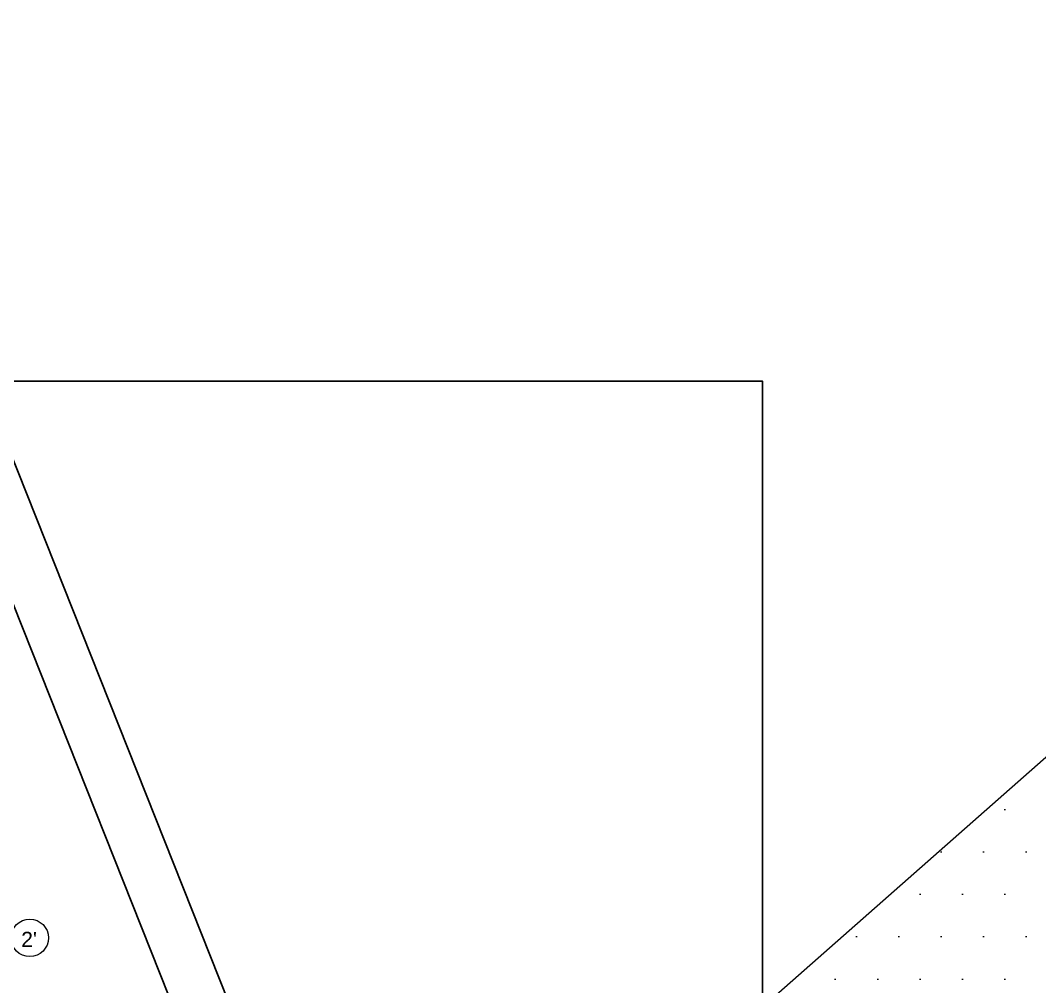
# Model space of a CAD drawing. Header units: metres. Extents: x -466 to 1322, y -1072 to 50.
# Drawn here: x 60.75 to 98.94, y -184.27 to -148.07 of the extents above; entities that cross this region are included whole.
import ezdxf

# ---------------------------------------------------------------- set-up
doc = ezdxf.new("R2010")
doc.units = ezdxf.units.M
doc.layers.add('A - TXT 100 -1', color=2, linetype='Continuous', lineweight=0)
doc.layers.add('SITE-RIO', color=141, linetype='Continuous', lineweight=0)
doc.layers.add('AKU_Poligono', color=1, linetype='Continuous')
doc.styles.add('Style-Arial', font='arial.ttf')

msp = doc.modelspace()

# ---------------------------------------------------------------- hatches: boundary and pattern name
at = {"layer": 'SITE-RIO', "transparency": 33554687}
h = msp.add_hatch(dxfattribs=at)
h.set_pattern_fill('DOTS', color=256)
h.set_pattern_definition([(0, (0, 258.928), (0.79375, 1.5875), [0, -1.5875])])
h.paths.add_polyline_path([(73.784, -198.034), (81.63, -217.792), (142.272, -164.352), (129.042, -149.338)])

# ---------------------------------------------------------------- linework, layer by layer
msp.add_lwpolyline([(-3.086, -161.589), (88.557, -161.589), (88.557, -223.859), (-3.086, -223.859)], close=True)
at = {"layer": 'A - TXT 100 -1'}
msp.add_circle((61.105, -182.441), 0.701, dxfattribs=at)
at = {"layer": 'AKU_Poligono'}
for points in [[(33.393, -101.751), (94.081, -254.56), (179.926, -238.703)], [(35.568, -101.807), (95.343, -252.32), (179.595, -236.73)]]:
    msp.add_lwpolyline(points, dxfattribs=at)
at = {"layer": 'SITE-RIO'}
msp.add_line((73.784, -198.034), (129.042, -149.338), dxfattribs=at)

# ---------------------------------------------------------------- texts
at = {"layer": 'A - TXT 100 -1', "style": 'Style-Arial'}
msp.add_text("2'", height=0.5637, rotation=359.7227, dxfattribs=at).set_placement((60.784, -182.777))

doc.saveas('drawing.dxf')
